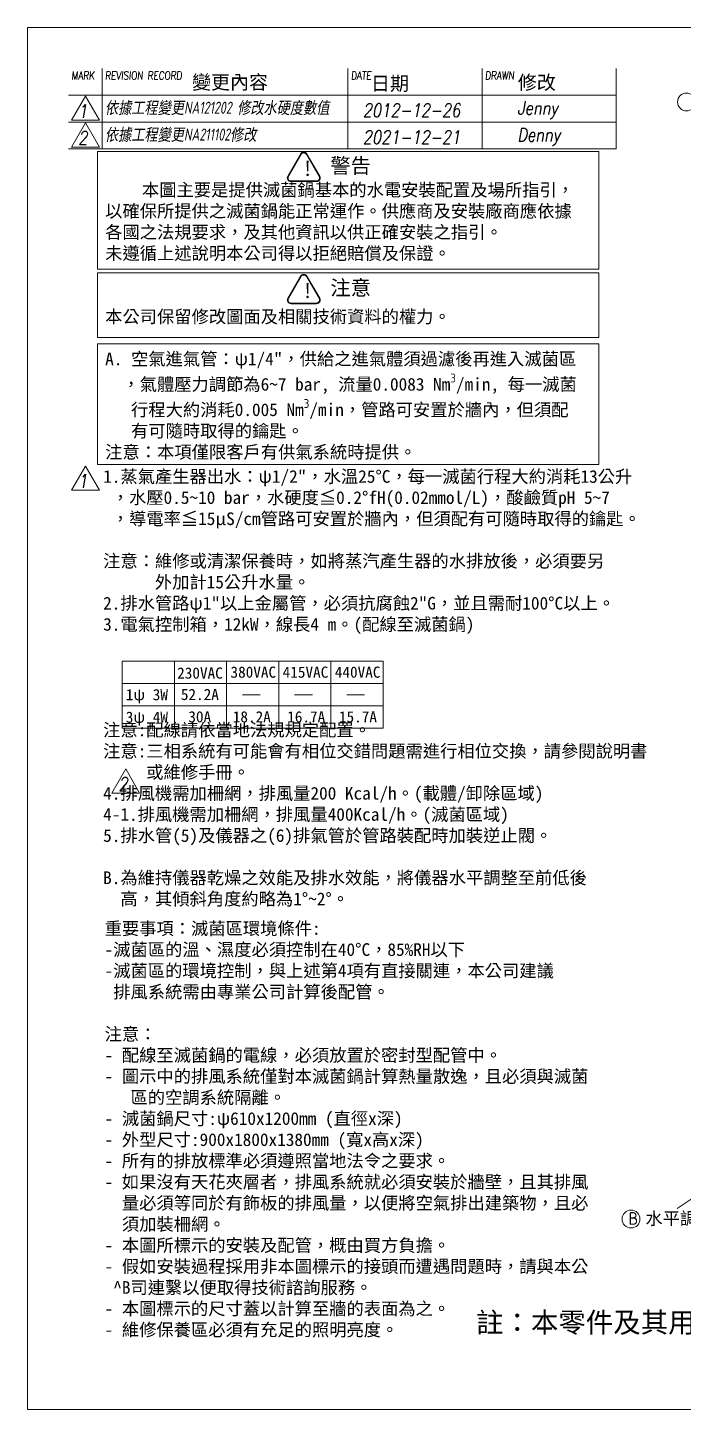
# Model space of a CAD drawing. Header units: millimetres. Extents: x -190767 to -177582, y -8059 to 1211.
# Drawn here: x -190767 to -186367, y -8059 to 1211 of the extents above; entities that cross this region are included whole.
import ezdxf

# ---------------------------------------------------------------- set-up
doc = ezdxf.new("R2010")
doc.units = ezdxf.units.MM
doc.header["$MEASUREMENT"] = 0
doc.layers.get('0').update_dxf_attribs({"lineweight": 25})
for name, color, linetype, lineweight in [('D', 3, 'Continuous', 13), ('F', 7, 'Continuous', 15), ('T', 4, 'Continuous', 15)]:
    doc.layers.add(name, color=color, linetype=linetype, lineweight=lineweight)
doc.styles.get("Standard").update_dxf_attribs({"font": 'KAIU.TTF'})
doc.styles.add('STU25', font='isocp2.shx')
doc.styles.add('Text', font='romans.shx', dxfattribs={"width": 0.8, "oblique": 10})

msp = doc.modelspace()

# ---------------------------------------------------------------- hatches: boundary and pattern name
at = {"layer": 'D'}
h = msp.add_hatch(color=11, dxfattribs=at)
edge = h.paths.add_edge_path()
edge.add_line((-188936.044, 362.714), (-189021.403, 214.868))
edge.add_arc((-188999.752, 202.368), 25, 149.9999999, 270)
edge.add_line((-188999.752, 177.368), (-188829.034, 177.368))
edge.add_arc((-188829.034, 202.368), 25, 270, 389.9999999)
edge.add_line((-188807.383, 214.868), (-188892.742, 362.714))
edge.add_arc((-188914.393, 350.214), 25, 30, 150)
edge = h.paths.add_edge_path(flags=16)
edge.add_arc((-188914.393, 350.214), 20, 30, 150)
edge.add_line((-188931.713, 360.214), (-189017.072, 212.368))
edge.add_arc((-188999.752, 202.368), 20, 149.9999999, 270)
edge.add_line((-188999.752, 182.368), (-188829.034, 182.368))
edge.add_arc((-188829.034, 202.368), 20, 270, 389.9999999)
edge.add_line((-188811.713, 212.368), (-188897.072, 360.214))
h = msp.add_hatch(color=11, dxfattribs=at)
edge = h.paths.add_edge_path()
edge.add_ellipse((-188999.752, -616.82), major_axis=(25, 0), ratio=1, start_angle=149.9999999, end_angle=270)
edge.add_line((-188999.752, -641.82), (-188829.034, -641.82))
edge.add_ellipse((-188829.034, -616.82), major_axis=(25, 0), ratio=1, start_angle=270, end_angle=389.9999999)
edge.add_line((-188807.383, -604.32), (-188892.742, -456.474))
edge.add_ellipse((-188914.393, -468.974), major_axis=(25, 0), ratio=1, start_angle=30, end_angle=150)
edge.add_line((-188936.044, -456.474), (-189021.403, -604.32))
edge = h.paths.add_edge_path(flags=16)
edge.add_ellipse((-188999.752, -616.82), major_axis=(20, 0), ratio=1, start_angle=149.9999999, end_angle=270)
edge.add_line((-188999.752, -636.82), (-188829.034, -636.82))
edge.add_ellipse((-188829.034, -616.82), major_axis=(20, 0), ratio=1, start_angle=270, end_angle=389.9999999)
edge.add_line((-188811.713, -606.82), (-188897.072, -458.974))
edge.add_ellipse((-188914.393, -468.974), major_axis=(20, 0), ratio=1, start_angle=30, end_angle=150)
edge.add_line((-188931.713, -458.974), (-189017.072, -606.82))

# ---------------------------------------------------------------- linework, layer by layer
at = {"layer": 'D', "color": 11}
for p, q in [((-188936.044, 362.714), (-189021.403, 214.868)), ((-188931.713, 360.214), (-189017.072, 212.368)), ((-188897.072, 360.214), (-188811.713, 212.368)), ((-188892.742, 362.714), (-188807.383, 214.868)), ((-188999.752, 182.368), (-188829.034, 182.368)), ((-188999.752, 177.368), (-188829.034, 177.368)), ((-188936.044, -456.474), (-189021.403, -604.32)), ((-188931.713, -458.974), (-189017.072, -606.82)), ((-188897.072, -458.974), (-188811.713, -606.82)), ((-188892.742, -456.474), (-188807.383, -604.32)), ((-188999.752, -636.82), (-188829.034, -636.82)), ((-188999.752, -641.82), (-188829.034, -641.82)), ((-189325.863, -3265.028), (-189206.182, -3265.028)), ((-188975.863, -3265.028), (-188856.182, -3265.028)), ((-188625.863, -3265.028), (-188506.182, -3265.028))]:
    msp.add_line(p, q, dxfattribs=at)
at = {"layer": 'D'}
for p, q in [((-190132.139, -3040.028), (-190132.139, -3490.028)), ((-190132.139, -3040.028), (-188382.139, -3040.028)), ((-189782.139, -3040.028), (-189782.139, -3490.028)), ((-189432.139, -3040.028), (-189432.139, -3490.028)), ((-189082.139, -3040.028), (-189082.139, -3490.028)), ((-188732.139, -3040.028), (-188732.139, -3490.028)), ((-188382.139, -3040.028), (-188382.139, -3490.028)), ((-190132.139, -3190.028), (-188382.139, -3190.028)), ((-190132.139, -3340.028), (-188382.139, -3340.028)), ((-190132.139, -3490.028), (-188382.139, -3490.028)), ((-186101.129, -6506.403), (-186409.174, -6710.743))]:
    msp.add_line(p, q, dxfattribs=at)
at = {"layer": 'D', "color": 11}
for points in [[(-190297.637, 379.845), (-186934.988, 380.664), (-186934.988, -409.879), (-190297.637, -410.698)], [(-190297.637, -434.174), (-186934.988, -433.355), (-186934.988, -869.177), (-190297.637, -869.177)], [(-190297.637, -911.745), (-186934.988, -911.745), (-186934.988, -1719.485), (-190297.637, -1719.485)]]:
    msp.add_lwpolyline(points, close=True, dxfattribs=at)
at = {"layer": 'D'}
for centre in [(-186346.482, 711.775), (-186718.531, -6782.404)]:
    msp.add_circle(centre, 60, dxfattribs=at)
at = {"layer": 'D', "color": 11}
for centre, radius, start, end in [((-188914.393, 350.214), 25, 30, 150), ((-188914.393, 350.214), 20, 30, 150), ((-188999.752, 202.368), 25, 149.9999999, 270), ((-188999.752, 202.368), 20, 149.9999999, 270), ((-188829.034, 202.368), 25, 270, 29.9999999), ((-188829.034, 202.368), 20, 270, 29.9999999), ((-188914.393, -468.974), 25, 30, 150), ((-188914.393, -468.974), 20, 30, 150), ((-188999.752, -616.82), 25, 149.9999999, 270), ((-188999.752, -616.82), 20, 149.9999999, 270), ((-188829.034, -616.82), 25, 270, 29.9999999), ((-188829.034, -616.82), 20, 270, 29.9999999)]:
    msp.add_arc(centre, radius, start, end, dxfattribs=at)
at = {"layer": 'F', "color": 7}
for p, q in [((-190268.124, 936.601), (-190268.124, 396.601)), ((-188617.974, 396.601), (-188617.974, 936.601)), ((-187717.974, 396.601), (-187717.974, 936.601)), ((-186817.974, 396.601), (-186817.974, 936.601)), ((-186817.974, 756.601), (-190493.124, 756.601)), ((-190493.124, 576.601), (-186817.974, 576.601)), ((-190493.124, 396.601), (-186817.974, 396.601))]:
    msp.add_line(p, q, dxfattribs=at)
at = {"layer": 'F'}
msp.add_line((-186817.974, 936.601), (-186817.974, 576.601), dxfattribs=at)
at = {"layer": 'F', "color": 6}
msp.add_lwpolyline([(-190767.145, 1210.622), (-190767.145, -8059.378), (-177582.145, -8059.378), (-177582.145, 1210.622)], close=True, dxfattribs=at)
msp.add_lwpolyline([(-190767.145, 1210.622), (-190767.145, -8059.378), (-177582.145, -8059.378), (-177582.145, 1210.622)], close=True, dxfattribs=at)
at = {"layer": 'F', "color": 7}
for points in [[(-190378.908, 750.932), (-190472.399, 589.001), (-190285.418, 589.001)], [(-190378.908, 570.932), (-190472.399, 409.001), (-190285.418, 409.001)], [(-190378.908, -1730.699), (-190472.399, -1892.629), (-190285.418, -1892.629)], [(-190109.011, -3763.099), (-190202.501, -3925.03), (-190015.52, -3925.03)]]:
    msp.add_lwpolyline(points, close=True, dxfattribs=at)

# ---------------------------------------------------------------- texts
at = {"lineweight": -3}
for s, p in [('變更內容', (-189663.79, 797.816)), ('日期', (-188463.629, 788.917)), ('修改', (-187478.151, 796.036))]:
    msp.add_text(s, height=93.4085, dxfattribs=at).set_placement(p)
at = {"insert": (-187758.368, -7408.759), "char_height": 135.00867, "attachment_point": 1, "style": 'STU25'}
msp.add_mtext('{\\f標楷體|b0|i0|c136|p65;註：本零件及其用料均須符合}RoHS{\\f標楷體|b0|i0|c136|p65;指令。}', dxfattribs=at)
at = {"layer": 'D', "color": 11, "attachment_point": 1, "style": 'STU25'}
for s, insert, char_height in [('{\\f標楷體|b0|i0|c136|p65;!}', (-188922.704, 315.484), 100), ('{\\f標楷體|b0|i0|c136|p65;警告}', (-188736.191, 334.852), 100), ('\\A1;\\P{\\f標楷體|b0|i0|c136|p65;    \\H0.2353x; \\H4.25x;本圖主要是提供滅菌鍋基本的水電安裝配置及場所指引，\\P以確保所提供之滅菌鍋能正常運作。供應商及安裝廠商應依據\\P各國之法規要求，及其他資訊以供正確安裝之指引。\\P未遵循上述說明本公司得以拒絕賠償及保證。\\P\\P\\P本公司保留修改圖面及相關技術資料的權力。\\P\\PA. 空氣進氣管：ψ1/4"，供給之進氣體須過濾後再進入滅菌區\\P  ，氣體壓力調節為6~7 bar, 流量0.0083 Nm\\Fisocp2.shx;\\H0.7x;\\S3^ ;\\f標楷體|b0|i0|c136|p65;\\H1.429x;/min, 每一滅菌\\P   行程大約消耗0.005 Nm\\Fisocp2.shx;\\H0.7x;\\S3^ ;\\f標楷體|b0|i0|c136|p65;\\H1.429x;/min，管路可安置於牆內，但須配\\P   有可隨時取得的鑰匙。\\P注意：本項僅限客戶有供氣系統時提供。}', (-190246.947, 306.209), 85), ('{\\f標楷體|b0|i0|c136|p65;!}', (-188922.704, -503.704), 100), ('{\\f標楷體|b0|i0|c136|p65;注意}', (-188736.191, -484.335), 100), ('{\\f標楷體|b0|i0|c136|p65;1.蒸氣產生器出水：ψ1/2"，水溫25%%DC，每一滅菌行程大約消耗13公升\\P ，水壓0.5~10 bar，水硬度≦0.2%%DfH(0.02mmol/L)，酸鹼質pH 5~7\\P ，導電率≦15μS/cm管路可安置於牆內，但須配有可隨時取得的鑰匙。\\P\\P注意：維修或清潔保養時，如將蒸汽產生器的水排放後，必須要另\\P      外加計15公升水量。\\P2.排水管路ψ1"以上金屬管，必須抗腐蝕2"G，並且需耐100%%DC以上。 \\P3.電氣控制箱，12kW，線長4 m。(配線至滅菌鍋)\\P\\P\\P\\P\\P注意:配線請依當地法規規定配置。 \\P\\fDFKai-SB|b0|i0|c136|p65;注意:三相系統有可能會有相位交錯問題需進行相位交換，請參閱說明書\\P     或維修手冊。\\P\\f標楷體|b0|i0|c136|p65;4.排風機需加柵網，排風量200 Kcal/h。(載體/卸除區域)\\P4-1.排風機需加柵網，排風量400Kcal/h。(滅菌區域)\\P5.排水管(5)及儀器之(6)排氣管於管路裝配時加裝逆止閥。\\P\\PB.為維持儀器乾燥之效能及排水效能，將儀器水平調整至前低後\\P  高，其傾斜角度約略為1%%D~2%%D。}', (-190260.448, -1758.14), 85), ('{\\f標楷體|b0|i0|c136|p65;230VAC}', (-189763.895, -3081.979), 75), ('{\\f標楷體|b0|i0|c136|p65;380VAC}', (-189406.012, -3075.793), 75), ('{\\f標楷體|b0|i0|c136|p65;415VAC}', (-189056.012, -3075.793), 75), ('{\\f標楷體|b0|i0|c136|p65;440VAC}', (-188706.012, -3075.793), 75), ('{\\f標楷體|b0|i0|c136|p65;1ψ 3W}', (-190108.33, -3226.945), 75), ('{\\f標楷體|b0|i0|c136|p65;52.2A}', (-189738.953, -3225.348), 75), ('{\\f標楷體|b0|i0|c136|p65;3ψ 4W}', (-190108.33, -3378.017), 75), ('{\\f標楷體|b0|i0|c136|p65;30A}', (-189688.955, -3375.348), 75), ('{\\f標楷體|b0|i0|c136|p65;18.2A}', (-189390.64, -3375.348), 75), ('{\\f標楷體|b0|i0|c136|p65;16.7A}', (-189025.476, -3375.348), 75), ('{\\f標楷體|b0|i0|c136|p65;15.7A}', (-188678.345, -3375.348), 75), ('{\\f標楷體|b0|i0|c136|p65;重要事項：滅菌區環境條件:\\P-滅菌區的溫、濕度必須控制在40%%DC，85%RH以下\\P-滅菌區的環境控制，與上述第4項有直接關連，本公司建議\\P 排風系統需由專業公司計算後配管。\\P\\P注意：\\P- 配線至滅菌鍋的電線，必須放置於密封型配管中。\\P- 圖示中的排風系統僅對本滅菌鍋計算熱量散逸，且必須與滅菌\\P   區的空調系統隔離。\\P- 滅菌鍋尺寸:ψ610x1200mm (直徑x深)\\P- 外型尺寸:900x1800x1380mm (寬x高x深)\\P- 所有的排放標準必須遵照當地法令之要求。\\P- 如果沒有天花夾層者，排風系統就必須安裝於牆壁，且其排風\\P  量必須等同於有飾板的排風量，以便將空氣排出建築物，且必\\P  須加裝柵網。\\P- 本圖所標示的安裝及配管，概由買方負擔。\\P- 假如安裝過程採用非本圖標示的接頭而遭遇問題時，請與本公\\P ^B司連繫以便取得技術諮詢服務。\\P- 本圖標示的尺寸蓋以計算至牆的表面為之。\\P- 維修保養區必須有充足的照明亮度。}', (-190250.515, -4790.434), 85)]:
    msp.add_mtext(s, dxfattribs=dict(at, insert=insert, char_height=char_height))
at = {"layer": 'D', "insert": (-186735.359, -6736.082), "char_height": 85, "attachment_point": 1}
msp.add_mtext('{\\Fisocp2.shx;\\C3;B \\f標楷體|b0|i0|c136|p65;水平調整腳}', dxfattribs=at)
at = {"layer": 'F', "color": 1, "lineweight": 15, "style": 'Text', "oblique": 5, "width": 0.8}
for s, p in [('MARK', (-190473.222, 862.301)), ('REVISION RECORD', (-190248.222, 862.301)), ('DATE', (-188598.073, 862.301)), ('DRAWN', (-187698.073, 862.301))]:
    msp.add_text(s, height=54, dxfattribs=at).set_placement(p)
at = {"layer": 'T', "lineweight": 20, "style": 'Text', "oblique": 10, "width": 0.8}
for s, p in [('1', (-190427.846, 605.474)), ('2012-12-26', (-188518.066, 611.188)), ('Jenny', (-187481.607, 626.988)), ('2', (-190427.846, 425.474)), ('2021-12-21', (-188518.066, 431.188)), ('Denny', (-187481.607, 446.988)), ('1', (-190427.846, -1876.157)), ('2', (-190157.948, -3908.557))]:
    msp.add_text(s, height=90, dxfattribs=at).set_placement(p)
at = {"layer": 'T', "linetype": 'Continuous', "lineweight": 20, "char_height": 80.9991, "attachment_point": 1, "style": 'Text'}
for s, insert in [('{\\fDFKai-SB|b0|i0|c136|p65;依據工程變更\\Fisocp2.shx;NA121202 \\fDFKai-SB|b0|i0|c136|p65;修改水硬度數值}', (-190247.859, 713.805)), ('{\\fDFKai-SB|b0|i0|c136|p65;依據工程變更\\Fisocp2.shx|c136;NA211102\\fDFKai-SB|b0|i0|c136|p65;修改}', (-190247.859, 533.805))]:
    msp.add_mtext(s, dxfattribs=dict(at, insert=insert))

doc.saveas('drawing.dxf')
